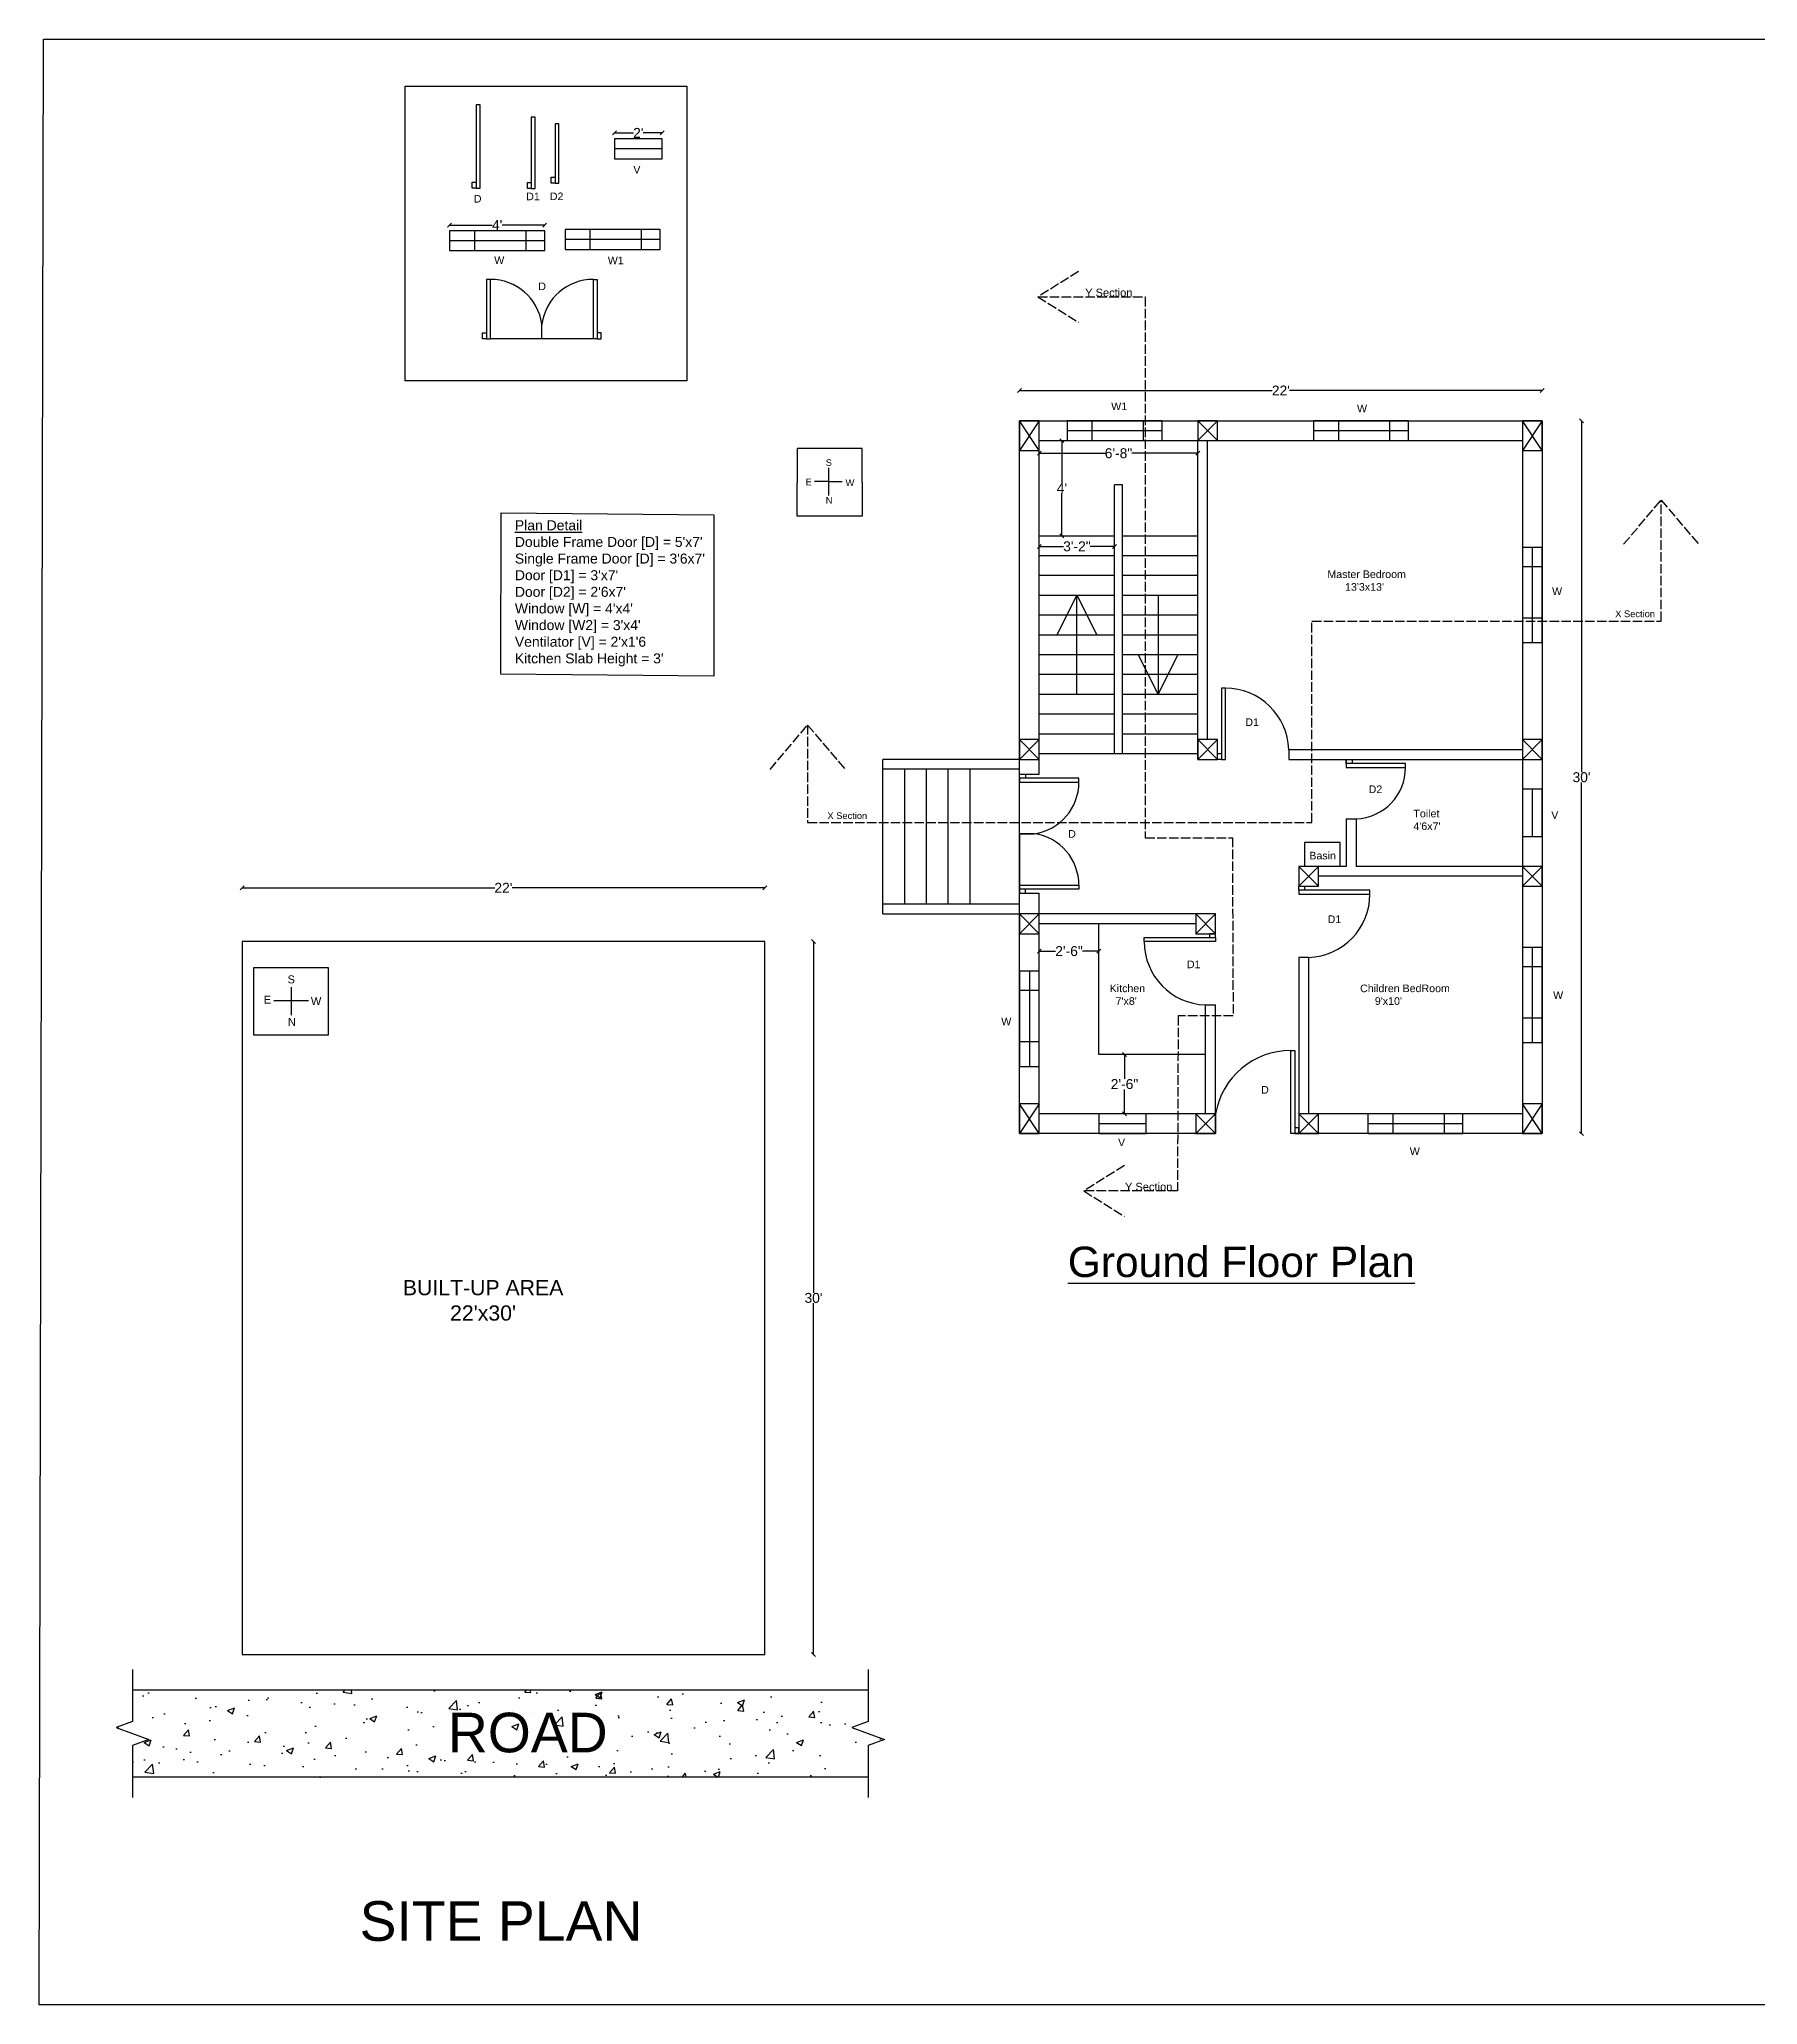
# Model space of a CAD drawing. Header units: inches. Extents: x -7575 to 10804, y -338 to 3076.
# Drawn here: x 2551 to 3419, y 841 to 1833 of the extents above; entities that cross this region are included whole.
import ezdxf

# ---------------------------------------------------------------- set-up
doc = ezdxf.new("R2010")
doc.units = ezdxf.units.IN
doc.header["$MEASUREMENT"] = 0
doc.linetypes.add('ACAD_ISO02W100', pattern=[15, 12, -3])
doc.layers.get('0').update_dxf_attribs({"true_color": 0xfafafa})
for name, color, linetype in [('D', 140, 'Continuous'), ('D1', 211, 'Continuous'), ('D2', 230, 'Continuous'), ('Naming', 91, 'Continuous'), ('W', 60, 'Continuous'), ('W1', 40, 'Continuous')]:
    doc.layers.add(name, color=color, linetype=linetype)
doc.layers.add('V', color=7, linetype='Continuous', true_color=0xe619d1)
doc.styles.get("Standard").update_dxf_attribs({"font": 'arial.ttf'})
doc.dimstyles.get("Standard").update_dxf_attribs({"dimtxt": 5, "dimasz": 2, "dimexe": 0.18, "dimexo": 0.0625, "dimgap": 0.09, "dimtad": 0, "dimtih": 1, "dimtoh": 1, "dimdsep": 46, "dimlunit": 3, "dimtxsty": 'Standard', "dimblk": 'OBLIQUE', "dimcen": 2, "dimse1": 1, "dimse2": 1, "dimclrd": 3, "dimadec": 0, "dimazin": 0, "dimtfac": 1, "dimtofl": 0, "dimtmove": 0, "dimatfit": 3, "dimfxl": 1, "dimtolj": 1, "dimtzin": 0, "dimarcsym": 0})

# ---------------------------------------------------------------- blocks, each defined once
blk = doc.blocks.new('_Oblique')
at = {"color": 0, "linetype": 'ByBlock', "lineweight": -2}
blk.add_line((-0.5, -0.5), (0.5, 0.5), dxfattribs=at)
blk = doc.blocks.new('*D2')
at = {"color": 3, "lineweight": -2, "transparency": 16777216}
for p, q in [((2758.04, 1739.38), (2779.55, 1739.38)), ((2806.04, 1739.38), (2784.53, 1739.38))]:
    blk.add_line(p, q, dxfattribs=at)
at = {"layer": 'Defpoints', "color": 0, "transparency": 16777216}
for p in [(2758.04, 1739.38), (2758.04, 1736.46), (2806.04, 1736.46)]:
    blk.add_point(p, dxfattribs=at)
at = {"color": 3, "lineweight": -2, "transparency": 16777216, "xscale": 2, "yscale": 2, "zscale": 2, "rotation": 180}
blk.add_blockref('_Oblique', (2758.04, 1739.38), dxfattribs=at)
at = {"color": 3, "lineweight": -2, "transparency": 16777216, "xscale": 2, "yscale": 2, "zscale": 2}
blk.add_blockref('_Oblique', (2806.04, 1739.38), dxfattribs=at)
at = {"color": 0, "transparency": 16777216, "insert": (2782.04, 1739.38), "char_height": 5, "attachment_point": 5}
blk.add_mtext("\\A1;4'", dxfattribs=at)
blk = doc.blocks.new('*D3')
at = {"color": 3, "lineweight": -2, "transparency": 16777216}
for p, q in [((2841.32, 1785.91), (2850.89, 1785.91)), ((2865.32, 1785.91), (2855.76, 1785.91))]:
    blk.add_line(p, q, dxfattribs=at)
at = {"layer": 'Defpoints', "color": 0, "transparency": 16777216}
for p in [(2841.32, 1785.91), (2841.32, 1782.86), (2865.32, 1782.86)]:
    blk.add_point(p, dxfattribs=at)
at = {"color": 3, "lineweight": -2, "transparency": 16777216, "xscale": 2, "yscale": 2, "zscale": 2, "rotation": 180}
blk.add_blockref('_Oblique', (2841.32, 1785.91), dxfattribs=at)
at = {"color": 3, "lineweight": -2, "transparency": 16777216, "xscale": 2, "yscale": 2, "zscale": 2}
blk.add_blockref('_Oblique', (2865.32, 1785.91), dxfattribs=at)
at = {"color": 0, "transparency": 16777216, "insert": (2853.32, 1785.91), "char_height": 5, "attachment_point": 5}
blk.add_mtext("\\A1;2'", dxfattribs=at)
blk = doc.blocks.new('*D4')
at = {"color": 3, "lineweight": -2, "transparency": 16777216}
for p, q in [((3067.31, 1630.48), (3067.31, 1609.07)), ((3067.31, 1582.48), (3067.31, 1603.89))]:
    blk.add_line(p, q, dxfattribs=at)
at = {"layer": 'Defpoints', "color": 0, "transparency": 16777216}
for p in [(3055.89, 1630.48), (3055.89, 1582.48), (3067.31, 1582.48)]:
    blk.add_point(p, dxfattribs=at)
at = {"color": 3, "lineweight": -2, "transparency": 16777216, "xscale": 2, "yscale": 2, "zscale": 2}
for p, rotation in [((3067.31, 1630.48), 90), ((3067.31, 1582.48), 270)]:
    blk.add_blockref('_Oblique', p, dxfattribs=dict(at, rotation=rotation))
at = {"color": 0, "transparency": 16777216, "insert": (3067.31, 1606.48), "char_height": 5, "attachment_point": 5}
blk.add_mtext("\\A1;4'", dxfattribs=at)
blk = doc.blocks.new('*D5')
at = {"color": 3, "lineweight": -2, "transparency": 16777216}
for p, q in [((3055.89, 1624.1), (3089.14, 1624.1)), ((3135.89, 1624.1), (3102.64, 1624.1))]:
    blk.add_line(p, q, dxfattribs=at)
at = {"layer": 'Defpoints', "color": 0, "transparency": 16777216}
for p in [(3055.89, 1630.48), (3135.89, 1630.48), (3135.89, 1624.1)]:
    blk.add_point(p, dxfattribs=at)
at = {"color": 3, "lineweight": -2, "transparency": 16777216, "xscale": 2, "yscale": 2, "zscale": 2, "rotation": 180}
blk.add_blockref('_Oblique', (3055.89, 1624.1), dxfattribs=at)
at = {"color": 3, "lineweight": -2, "transparency": 16777216, "xscale": 2, "yscale": 2, "zscale": 2}
blk.add_blockref('_Oblique', (3135.89, 1624.1), dxfattribs=at)
at = {"color": 0, "transparency": 16777216, "insert": (3095.89, 1624.1), "char_height": 5, "attachment_point": 5}
blk.add_mtext('\\A1;6\'-8"', dxfattribs=at)
blk = doc.blocks.new('*D6')
at = {"color": 3, "lineweight": -2, "transparency": 16777216}
for p, q in [((3055.89, 1577.08), (3068.16, 1577.08)), ((3093.89, 1577.08), (3081.63, 1577.08))]:
    blk.add_line(p, q, dxfattribs=at)
at = {"layer": 'Defpoints', "color": 0, "transparency": 16777216}
for p in [(3055.89, 1577.08), (3055.89, 1572.48), (3093.89, 1572.48)]:
    blk.add_point(p, dxfattribs=at)
at = {"color": 3, "lineweight": -2, "transparency": 16777216, "xscale": 2, "yscale": 2, "zscale": 2, "rotation": 180}
blk.add_blockref('_Oblique', (3055.89, 1577.08), dxfattribs=at)
at = {"color": 3, "lineweight": -2, "transparency": 16777216, "xscale": 2, "yscale": 2, "zscale": 2}
blk.add_blockref('_Oblique', (3093.89, 1577.08), dxfattribs=at)
at = {"color": 0, "transparency": 16777216, "insert": (3074.89, 1577.08), "char_height": 5, "attachment_point": 5}
blk.add_mtext('\\A1;3\'-2"', dxfattribs=at)
blk = doc.blocks.new('*D7')
at = {"color": 3, "lineweight": -2, "transparency": 16777216}
for p, q in [((3045.89, 1655.79), (3173.52, 1655.79)), ((3309.89, 1655.79), (3182.27, 1655.79))]:
    blk.add_line(p, q, dxfattribs=at)
at = {"layer": 'Defpoints', "color": 0, "transparency": 16777216}
for p in [(3309.89, 1655.79), (3045.89, 1621.81), (3309.89, 1621.81)]:
    blk.add_point(p, dxfattribs=at)
at = {"color": 3, "lineweight": -2, "transparency": 16777216, "xscale": 2, "yscale": 2, "zscale": 2, "rotation": 180}
blk.add_blockref('_Oblique', (3045.89, 1655.79), dxfattribs=at)
at = {"color": 3, "lineweight": -2, "transparency": 16777216, "xscale": 2, "yscale": 2, "zscale": 2}
blk.add_blockref('_Oblique', (3309.89, 1655.79), dxfattribs=at)
at = {"color": 0, "transparency": 16777216, "insert": (3177.89, 1655.79), "char_height": 5, "attachment_point": 5}
blk.add_mtext("\\A1;22'", dxfattribs=at)
blk = doc.blocks.new('*D8')
at = {"color": 3, "lineweight": -2, "transparency": 16777216}
for p, q in [((3329.79, 1640.48), (3329.79, 1463.13)), ((3329.79, 1280.48), (3329.79, 1457.84))]:
    blk.add_line(p, q, dxfattribs=at)
at = {"layer": 'Defpoints', "color": 0, "transparency": 16777216}
for p in [(3309.89, 1640.48), (3309.89, 1280.48), (3329.79, 1280.48)]:
    blk.add_point(p, dxfattribs=at)
at = {"color": 3, "lineweight": -2, "transparency": 16777216, "xscale": 2, "yscale": 2, "zscale": 2}
for p, rotation in [((3329.79, 1640.48), 90), ((3329.79, 1280.48), 270)]:
    blk.add_blockref('_Oblique', p, dxfattribs=dict(at, rotation=rotation))
at = {"color": 0, "transparency": 16777216, "insert": (3329.79, 1460.48), "char_height": 5, "attachment_point": 5}
blk.add_mtext("\\A1;30'", dxfattribs=at)
blk = doc.blocks.new('*D88')
at = {"color": 3, "lineweight": -2, "transparency": 16777216}
for p, q in [((3098.92, 1320.48), (3098.92, 1308.13)), ((3098.92, 1290.48), (3098.92, 1302.84))]:
    blk.add_line(p, q, dxfattribs=at)
at = {"layer": 'Defpoints', "color": 0, "transparency": 16777216}
for p in [(3085.89, 1320.48), (3085.89, 1290.48), (3098.92, 1290.48)]:
    blk.add_point(p, dxfattribs=at)
at = {"color": 3, "lineweight": -2, "transparency": 16777216, "xscale": 2, "yscale": 2, "zscale": 2}
for p, rotation in [((3098.92, 1320.48), 90), ((3098.92, 1290.48), 270)]:
    blk.add_blockref('_Oblique', p, dxfattribs=dict(at, rotation=rotation))
at = {"color": 0, "transparency": 16777216, "insert": (3098.92, 1305.48), "char_height": 5, "attachment_point": 5}
blk.add_mtext('\\A1;2\'-6"', dxfattribs=at)
blk = doc.blocks.new('*D89')
at = {"color": 3, "lineweight": -2, "transparency": 16777216}
for p, q in [((3055.89, 1372.65), (3064.12, 1372.65)), ((3085.89, 1372.65), (3077.67, 1372.65))]:
    blk.add_line(p, q, dxfattribs=at)
at = {"layer": 'Defpoints', "color": 0, "transparency": 16777216}
for p in [(3055.89, 1372.65), (3055.89, 1371.04), (3085.89, 1371.04)]:
    blk.add_point(p, dxfattribs=at)
at = {"color": 3, "lineweight": -2, "transparency": 16777216, "xscale": 2, "yscale": 2, "zscale": 2, "rotation": 180}
blk.add_blockref('_Oblique', (3055.89, 1372.65), dxfattribs=at)
at = {"color": 3, "lineweight": -2, "transparency": 16777216, "xscale": 2, "yscale": 2, "zscale": 2}
blk.add_blockref('_Oblique', (3085.89, 1372.65), dxfattribs=at)
at = {"color": 0, "transparency": 16777216, "insert": (3070.89, 1372.65), "char_height": 5, "attachment_point": 5}
blk.add_mtext('\\A1;2\'-6"', dxfattribs=at)
blk = doc.blocks.new('*D174')
at = {"color": 3, "lineweight": -2, "transparency": 16777216}
for p, q in [((2653.19, 1404.65), (2780.82, 1404.65)), ((2917.19, 1404.65), (2789.57, 1404.65))]:
    blk.add_line(p, q, dxfattribs=at)
at = {"layer": 'Defpoints', "color": 0, "transparency": 16777216}
for p in [(2917.19, 1404.65), (2653.19, 1377.5), (2917.19, 1377.5)]:
    blk.add_point(p, dxfattribs=at)
at = {"color": 3, "lineweight": -2, "transparency": 16777216, "xscale": 2, "yscale": 2, "zscale": 2, "rotation": 180}
blk.add_blockref('_Oblique', (2653.19, 1404.65), dxfattribs=at)
at = {"color": 3, "lineweight": -2, "transparency": 16777216, "xscale": 2, "yscale": 2, "zscale": 2}
blk.add_blockref('_Oblique', (2917.19, 1404.65), dxfattribs=at)
at = {"color": 0, "transparency": 16777216, "insert": (2785.19, 1404.65), "char_height": 5, "attachment_point": 5}
blk.add_mtext("\\A1;22'", dxfattribs=at)
blk = doc.blocks.new('*D175')
at = {"color": 3, "lineweight": -2, "transparency": 16777216}
for p, q in [((2941.83, 1377.5), (2941.83, 1200.14)), ((2941.83, 1017.5), (2941.83, 1194.85))]:
    blk.add_line(p, q, dxfattribs=at)
at = {"layer": 'Defpoints', "color": 0, "transparency": 16777216}
for p in [(2917.19, 1377.5), (2917.19, 1017.5), (2941.83, 1017.5)]:
    blk.add_point(p, dxfattribs=at)
at = {"color": 3, "lineweight": -2, "transparency": 16777216, "xscale": 2, "yscale": 2, "zscale": 2}
for p, rotation in [((2941.83, 1377.5), 90), ((2941.83, 1017.5), 270)]:
    blk.add_blockref('_Oblique', p, dxfattribs=dict(at, rotation=rotation))
at = {"color": 0, "transparency": 16777216, "insert": (2941.83, 1197.5), "char_height": 5, "attachment_point": 5}
blk.add_mtext("\\A1;30'", dxfattribs=at)

msp = doc.modelspace()

# ---------------------------------------------------------------- hatches: boundary and pattern name
h = msp.add_hatch()
h.set_pattern_fill('AR-CONC', color=256, scale=5)
h.set_pattern_definition([(50, (2437.393, 1029.833), (35.863, -3.1376), [3.75, -41.25]), (355, (2437.393, 1029.833), (-6.9376, 37.6096), [3, -33]), (100.4514, (2440.382, 1029.57), (28.9254, 34.472), [3.187, -35.057]), (46.184, (2437.393, 1039.833), (53.362, -8.276), [5.625, -61.875]), (96.636, (2441.84, 1039.143), (46.733, 48.706), [4.7805, -52.5857]), (351.184, (2437.393, 1039.833), (46.733, 48.706), [4.5, -49.5]), (21, (2442.393, 1037.333), (29.8454, -20.131), [3.75, -41.25]), (326, (2442.393, 1037.333), (12.1658, 36.2575), [3, -33]), (71.4514, (2444.88, 1035.655), (42.0111, 16.1266), [3.187, -35.057]), (37.5, (2437.393, 1029.833), (0.608, 16.6447), [0, -32.6, 0, -33.5, 0, -33.125]), (7.5, (2437.393, 1029.833), (13.1535, 19.7206), [0, -19.1, 0, -31.85, 0, -12.625]), (327.5, (2426.243, 1029.833), (26.69112, -1.12774), [0, -12.5, 0, -39, 0, -51.75]), (317.5, (2421.243, 1029.833), (29.1593, 5.00525), [0, -16.25, 0, -25.9, 0, -36.75])])
h.paths.add_polyline_path([(2969.402, 955.439), (2969.402, 971.529), (2977.644, 974.529), (2961.159, 980.529), (2969.402, 983.529), (2969.402, 999.62), (2597.874, 999.62), (2597.874, 983.529), (2589.632, 980.529), (2606.117, 974.529), (2597.874, 971.529), (2597.874, 955.439)])

# ---------------------------------------------------------------- linework, layer by layer
for p, q in [((3055.894, 1630.483), (3135.894, 1630.483)), ((3055.894, 1482.483), (3055.894, 1630.483)), ((3135.894, 1469.483), (3135.894, 1630.483)), ((3140.894, 1630.483), (3299.894, 1630.483)), ((3140.894, 1479.483), (3140.894, 1630.483)), ((3299.894, 1630.483), (3299.894, 1474.483)), ((2949.341, 1609.809), (2942.341, 1609.809)), ((2949.341, 1616.809), (2949.341, 1602.809)), ((2949.341, 1609.809), (2956.341, 1609.809)), ((3093.894, 1472.483), (3093.894, 1608.248)), ((3097.894, 1608.248), (3093.894, 1608.248)), ((3097.894, 1472.483), (3097.894, 1608.248)), ((3055.894, 1582.483), (3093.894, 1582.483)), ((3097.894, 1582.483), (3135.894, 1582.483)), ((3055.894, 1572.483), (3093.894, 1572.483)), ((3097.894, 1572.483), (3135.894, 1572.483)), ((3055.894, 1562.483), (3093.894, 1562.483)), ((3097.894, 1562.483), (3135.894, 1562.483)), ((3055.894, 1552.483), (3093.894, 1552.483)), ((3074.894, 1552.483), (3064.772, 1532.483)), ((3074.894, 1502.483), (3074.894, 1552.483)), ((3074.894, 1552.483), (3085.015, 1532.483)), ((3097.894, 1552.483), (3135.894, 1552.483)), ((3115.894, 1552.483), (3115.894, 1502.483)), ((3055.894, 1542.483), (3093.894, 1542.483)), ((3097.894, 1542.483), (3135.894, 1542.483)), ((3055.894, 1532.483), (3093.894, 1532.483)), ((3097.894, 1532.483), (3135.894, 1532.483)), ((3055.894, 1522.483), (3093.894, 1522.483)), ((3097.894, 1522.483), (3135.894, 1522.483)), ((3115.894, 1502.483), (3105.772, 1522.483)), ((3115.894, 1502.483), (3126.015, 1522.483)), ((3055.894, 1512.483), (3093.894, 1512.483)), ((3097.894, 1512.483), (3135.894, 1512.483)), ((3055.894, 1502.483), (3093.894, 1502.483)), ((3097.894, 1502.483), (3135.894, 1502.483)), ((3055.894, 1492.483), (3093.894, 1492.483)), ((3097.894, 1492.483), (3135.894, 1492.483)), ((3055.894, 1482.483), (3093.894, 1482.483)), ((3055.894, 1472.483), (3055.894, 1482.483)), ((3097.894, 1482.483), (3135.894, 1482.483)), ((3045.894, 1469.483), (2976.894, 1469.483)), ((2976.894, 1391.483), (2976.894, 1469.483)), ((3055.894, 1472.483), (3135.894, 1472.483)), ((3055.894, 1461.983), (3055.894, 1472.483)), ((3181.894, 1474.483), (3299.894, 1474.483)), ((3181.894, 1474.483), (3181.894, 1469.483)), ((3181.894, 1469.483), (3210.894, 1469.483)), ((3210.894, 1469.483), (3210.894, 1465.483)), ((3213.894, 1469.483), (3299.894, 1469.483)), ((3299.894, 1469.483), (3299.894, 1415.483)), ((3045.894, 1464.483), (2976.894, 1464.483)), ((2987.894, 1396.483), (2987.894, 1464.483)), ((2998.894, 1396.483), (2998.894, 1464.483)), ((3009.894, 1396.483), (3009.894, 1464.483)), ((3020.894, 1396.483), (3020.894, 1464.483)), ((3045.894, 1431.983), (3045.894, 1461.983)), ((3045.894, 1461.983), (3055.894, 1461.983)), ((3210.894, 1439.483), (3215.894, 1439.483)), ((3210.894, 1439.483), (3210.894, 1415.483)), ((3215.894, 1439.483), (3215.894, 1415.483)), ((3053.36, 1431.983), (3045.894, 1431.983)), ((3045.894, 1431.983), (3045.894, 1401.983)), ((3186.894, 1415.483), (3186.894, 1410.483)), ((3210.894, 1415.483), (3186.894, 1415.483)), ((3299.894, 1410.483), (3196.894, 1410.483)), ((3299.894, 1415.483), (3215.894, 1415.483)), ((3299.894, 1410.483), (3299.894, 1290.483)), ((3045.894, 1401.983), (3055.894, 1401.983)), ((3055.894, 1391.483), (3055.894, 1401.983)), ((2976.894, 1396.483), (3045.894, 1396.483)), ((2976.894, 1391.483), (3045.894, 1391.483)), ((3144.894, 1391.483), (3055.894, 1391.483)), ((3055.894, 1290.483), (3055.894, 1386.483)), ((3134.894, 1386.483), (3055.894, 1386.483)), ((3085.894, 1320.483), (3085.894, 1386.483)), ((3186.894, 1369.483), (3186.894, 1290.483)), ((3191.894, 1369.483), (3186.894, 1369.483)), ((3191.894, 1369.483), (3191.894, 1290.483)), ((2677.943, 1354.445), (2677.943, 1340.269)), ((2669.172, 1347.694), (2686.714, 1347.694)), ((3139.894, 1290.483), (3139.894, 1345.483)), ((3139.894, 1345.483), (3144.894, 1345.483)), ((3144.894, 1290.483), (3144.894, 1345.483)), ((3139.894, 1320.483), (3085.894, 1320.483)), ((3139.894, 1290.483), (3055.894, 1290.483)), ((3144.894, 1290.483), (3144.894, 1280.483)), ((3299.894, 1290.483), (3191.894, 1290.483)), ((2597.874, 999.62), (2969.402, 999.62)), ((2969.402, 955.439), (2597.874, 955.439))]:
    msp.add_line(p, q)
for points in [[(2552.838, 1833.174), (4173.748, 1833.174), (4171.684, 840.572), (2550.774, 840.572)], [(2784.048, 1594.062), (2891.556, 1593.073), (2891.456, 1511.591), (2783.949, 1512.58)], [(2653.195, 1017.496), (2917.195, 1017.496), (2917.195, 1377.496), (2653.195, 1377.496)], [(2659.172, 1364.445), (2696.714, 1364.445), (2696.714, 1330.269), (2659.172, 1330.269)]]:
    msp.add_lwpolyline(points, close=True)
at = {"color": 35, "linetype": 'ACAD_ISO02W100', "ltscale": 0.4, "true_color": 0xc47331}
for points in [[(3075.756, 1715.956), (3055.174, 1703.103), (3075.756, 1690.251)], [(3055.174, 1703.103), (3109.406, 1703.103), (3109.406, 1429.953), (3153.406, 1429.953), (3153.769, 1340.043), (3126.018, 1339.988), (3125.656, 1251.528), (3078.313, 1251.528)], [(2938.832, 1486.829), (2938.832, 1437.636), (3193.597, 1437.636), (3193.597, 1539.365), (3369.973, 1539.365), (3369.973, 1600.498)], [(3350.996, 1578.126), (3369.973, 1600.498), (3388.95, 1578.126)], [(2919.855, 1464.456), (2938.832, 1486.829), (2957.809, 1464.456)], [(3098.895, 1264.38), (3078.313, 1251.528), (3098.895, 1238.675)]]:
    msp.add_lwpolyline(points, dxfattribs=at)
for points in [[(3144.894, 1280.483), (3045.894, 1280.483), (3045.894, 1640.483), (3309.894, 1640.483), (3309.894, 1280.483), (3182.894, 1280.483)], [(2966.37, 1609.362), (2966.37, 1626.45), (2933.647, 1626.45), (2933.647, 1609.362)], [(2966.37, 1609.362), (2966.37, 1592.275), (2933.647, 1592.275), (2933.647, 1609.362)], [(3207.894, 1415.483), (3207.894, 1427.483), (3198.894, 1427.483), (3189.894, 1427.483), (3189.894, 1415.483)]]:
    msp.add_lwpolyline(points)
at = {"linetype": 'Continuous'}
for points in [[(2597.874, 1009.8), (2597.874, 983.529), (2589.632, 980.529), (2606.117, 974.529), (2597.874, 971.529), (2597.874, 945.259)], [(2969.402, 1009.8), (2969.402, 983.529), (2961.159, 980.529), (2977.644, 974.529), (2969.402, 971.529), (2969.402, 945.259)]]:
    msp.add_lwpolyline(points, dxfattribs=at)
at = {"layer": 'D'}
for p, q in [((2804.627, 1681.918), (2804.627, 1689.384)), ((2830.627, 1681.918), (2778.627, 1681.918)), ((3045.894, 1405.983), (3045.894, 1457.983)), ((3045.894, 1431.983), (3053.36, 1431.983))]:
    msp.add_line(p, q, dxfattribs=at)
for points in [[(2771.428, 1758.008), (2773.428, 1758.008), (2773.428, 1800.008), (2771.428, 1800.008)], [(2778.627, 1711.918), (2776.627, 1711.918), (2776.627, 1681.918), (2778.627, 1681.918)], [(2830.627, 1711.918), (2832.627, 1711.918), (2832.627, 1681.918), (2830.627, 1681.918)], [(3075.894, 1457.983), (3075.894, 1459.983), (3045.894, 1459.983), (3045.894, 1457.983)], [(3075.894, 1405.983), (3075.894, 1403.983), (3045.894, 1403.983), (3045.894, 1405.983)], [(3184.894, 1280.483), (3182.894, 1280.483), (3182.894, 1322.483), (3184.894, 1322.483)]]:
    msp.add_lwpolyline(points, close=True, dxfattribs=at)
for points in [[(2771.428, 1758.008), (2769.428, 1758.008), (2769.428, 1761.008), (2771.428, 1761.008)], [(2776.627, 1681.918), (2774.627, 1681.918), (2774.627, 1684.918), (2776.627, 1684.918)], [(2832.627, 1681.918), (2834.627, 1681.918), (2834.627, 1684.918), (2832.627, 1684.918)], [(3045.894, 1459.983), (3045.894, 1461.983), (3048.894, 1461.983), (3048.894, 1459.983)], [(3045.894, 1403.983), (3045.894, 1401.983), (3048.894, 1401.983), (3048.894, 1403.983)], [(3184.894, 1280.483), (3186.894, 1280.483), (3186.894, 1283.483), (3184.894, 1283.483)]]:
    msp.add_lwpolyline(points, dxfattribs=at)
for centre, radius, start, end in [((2778.627, 1685.651), 26.267, 8.171234, 90), ((2830.627, 1685.651), 26.267, 90, 171.828766), ((3049.627, 1457.983), 26.267, 278.171234, 0), ((3049.627, 1405.983), 26.267, 0, 81.828766), ((3182.894, 1283.921), 38.563, 90, 170.201815)]:
    msp.add_arc(centre, radius, start, end, dxfattribs=at)
at = {"layer": 'D1'}
for points in [[(2799.282, 1757.808), (2801.282, 1757.808), (2801.282, 1793.808), (2799.282, 1793.808)], [(3147.894, 1469.483), (3149.894, 1469.483), (3149.894, 1505.483), (3147.894, 1505.483)], [(3186.894, 1403.483), (3186.894, 1401.483), (3222.894, 1401.483), (3222.894, 1403.483)], [(3144.894, 1379.483), (3144.894, 1377.483), (3108.894, 1377.483), (3108.894, 1379.483)]]:
    msp.add_lwpolyline(points, close=True, dxfattribs=at)
for points in [[(2799.282, 1757.808), (2797.282, 1757.808), (2797.282, 1760.808), (2799.282, 1760.808)], [(3147.894, 1469.483), (3145.894, 1469.483), (3145.894, 1472.483), (3147.894, 1472.483)], [(3186.894, 1403.483), (3186.894, 1405.483), (3189.894, 1405.483), (3189.894, 1403.483)], [(3144.894, 1379.483), (3144.894, 1381.483), (3141.894, 1381.483), (3141.894, 1379.483)]]:
    msp.add_lwpolyline(points, dxfattribs=at)
for centre, start, end in [((3149.894, 1473.467), 1.818761, 90), ((3190.877, 1401.483), 271.818761, 0), ((3140.91, 1377.483), 180, 268.181239)]:
    msp.add_arc(centre, 32.016, start, end, dxfattribs=at)
at = {"layer": 'D2'}
for points in [[(2813.258, 1790.542), (2811.258, 1790.542), (2811.258, 1760.542), (2813.258, 1760.542)], [(3240.894, 1465.483), (3240.894, 1467.483), (3210.894, 1467.483), (3210.894, 1465.483)]]:
    msp.add_lwpolyline(points, close=True, dxfattribs=at)
for points in [[(2811.258, 1760.542), (2809.258, 1760.542), (2809.258, 1763.542), (2811.258, 1763.542)], [(3210.894, 1467.483), (3210.894, 1469.483), (3213.894, 1469.483), (3213.894, 1467.483)]]:
    msp.add_lwpolyline(points, dxfattribs=at)
msp.add_arc((3214.874, 1465.483), 26.02, 272.246605, 0, dxfattribs=at)
at = {"layer": 'V'}
for p, q in [((2865.323, 1777.857), (2841.323, 1777.857)), ((3304.894, 1454.483), (3304.894, 1430.483)), ((3109.894, 1285.483), (3085.894, 1285.483))]:
    msp.add_line(p, q, dxfattribs=at)
for points in [[(2841.323, 1772.857), (2865.323, 1772.857), (2865.323, 1782.857), (2841.323, 1782.857)], [(3309.894, 1430.483), (3309.894, 1454.483), (3299.894, 1454.483), (3299.894, 1430.483)], [(3085.894, 1280.483), (3109.894, 1280.483), (3109.894, 1290.483), (3085.894, 1290.483)]]:
    msp.add_lwpolyline(points, close=True, dxfattribs=at)
at = {"layer": 'W'}
for p, q in [((2806.038, 1731.458), (2758.038, 1731.458)), ((2770.602, 1736.458), (2770.602, 1726.458)), ((2796.456, 1736.458), (2796.456, 1726.458)), ((3206.957, 1640.483), (3206.957, 1630.483)), ((3232.811, 1640.483), (3232.811, 1630.483)), ((3242.394, 1635.483), (3194.394, 1635.483)), ((3304.894, 1576.483), (3304.894, 1528.483)), ((3299.894, 1566.901), (3309.894, 1566.901)), ((3299.894, 1541.047), (3309.894, 1541.047)), ((3304.894, 1374.483), (3304.894, 1326.483)), ((3050.894, 1362.483), (3050.894, 1314.483)), ((3299.894, 1364.901), (3309.894, 1364.901)), ((3045.894, 1352.901), (3055.894, 1352.901)), ((3299.894, 1339.047), (3309.894, 1339.047)), ((3045.894, 1327.047), (3055.894, 1327.047)), ((3234.457, 1290.483), (3234.457, 1280.483)), ((3260.311, 1290.483), (3260.311, 1280.483)), ((3269.894, 1285.483), (3221.894, 1285.483))]:
    msp.add_line(p, q, dxfattribs=at)
for points in [[(2758.038, 1726.458), (2806.038, 1726.458), (2806.038, 1736.458), (2758.038, 1736.458)], [(3194.394, 1630.483), (3242.394, 1630.483), (3242.394, 1640.483), (3194.394, 1640.483)], [(3309.894, 1528.483), (3309.894, 1576.483), (3299.894, 1576.483), (3299.894, 1528.483)], [(3309.894, 1326.483), (3309.894, 1374.483), (3299.894, 1374.483), (3299.894, 1326.483)], [(3055.894, 1314.483), (3055.894, 1362.483), (3045.894, 1362.483), (3045.894, 1314.483)], [(3221.894, 1280.483), (3269.894, 1280.483), (3269.894, 1290.483), (3221.894, 1290.483)]]:
    msp.add_lwpolyline(points, close=True, dxfattribs=at)
at = {"layer": 'W1'}
for p, q in [((2864.308, 1732.05), (2816.308, 1732.05)), ((2828.871, 1737.05), (2828.871, 1727.05)), ((2854.725, 1737.05), (2854.725, 1727.05)), ((3082.457, 1640.483), (3082.457, 1630.483)), ((3108.311, 1640.483), (3108.311, 1630.483)), ((3117.894, 1635.483), (3069.894, 1635.483))]:
    msp.add_line(p, q, dxfattribs=at)
at = {"layer": 'W1', "color": 132, "true_color": 0x20d9be}
for p, q in [((3055.894, 1640.483), (3045.894, 1625.483)), ((3055.894, 1625.483), (3045.894, 1640.483)), ((3309.894, 1640.483), (3299.894, 1625.483)), ((3309.894, 1625.483), (3299.894, 1640.483)), ((3055.894, 1295.483), (3045.894, 1280.483)), ((3055.894, 1280.483), (3045.894, 1295.483)), ((3309.894, 1295.483), (3299.894, 1280.483)), ((3309.894, 1280.483), (3299.894, 1295.483))]:
    msp.add_line(p, q, dxfattribs=at)
at = {"layer": 'W1', "color": 1}
for p, q in [((3135.894, 1630.483), (3145.894, 1640.483)), ((3145.894, 1630.483), (3135.894, 1640.483)), ((3045.894, 1469.483), (3055.894, 1479.483)), ((3055.894, 1469.483), (3045.894, 1479.483)), ((3135.894, 1469.483), (3145.894, 1479.483)), ((3145.894, 1469.483), (3135.894, 1479.483)), ((3299.894, 1469.483), (3309.894, 1479.483)), ((3309.894, 1469.483), (3299.894, 1479.483)), ((3186.894, 1405.483), (3196.894, 1415.483)), ((3196.894, 1405.483), (3186.894, 1415.483)), ((3299.894, 1405.483), (3309.894, 1415.483)), ((3309.894, 1405.483), (3299.894, 1415.483)), ((3045.894, 1381.483), (3055.894, 1391.483)), ((3055.894, 1381.483), (3045.894, 1391.483)), ((3134.894, 1381.483), (3144.894, 1391.483)), ((3144.894, 1381.483), (3134.894, 1391.483)), ((3134.894, 1280.483), (3144.894, 1290.483)), ((3144.894, 1280.483), (3134.894, 1290.483)), ((3186.894, 1280.483), (3196.894, 1290.483)), ((3196.894, 1280.483), (3186.894, 1290.483))]:
    msp.add_line(p, q, dxfattribs=at)
at = {"layer": 'W1', "color": 7, "true_color": 0xffffff}
msp.add_lwpolyline([(2735.584, 1809.464), (2877.778, 1809.464), (2877.778, 1660.621), (2735.584, 1660.621)], close=True, dxfattribs=at)
at = {"layer": 'W1'}
for points in [[(2816.308, 1727.05), (2864.308, 1727.05), (2864.308, 1737.05), (2816.308, 1737.05)], [(3069.894, 1630.483), (3117.894, 1630.483), (3117.894, 1640.483), (3069.894, 1640.483)]]:
    msp.add_lwpolyline(points, close=True, dxfattribs=at)
at = {"layer": 'W1', "color": 132, "true_color": 0x20d9be}
for points in [[(3045.894, 1625.483), (3055.894, 1625.483), (3055.894, 1640.483), (3045.894, 1640.483)], [(3299.894, 1625.483), (3309.894, 1625.483), (3309.894, 1640.483), (3299.894, 1640.483)], [(3045.894, 1280.483), (3055.894, 1280.483), (3055.894, 1295.483), (3045.894, 1295.483)], [(3299.894, 1280.483), (3309.894, 1280.483), (3309.894, 1295.483), (3299.894, 1295.483)]]:
    msp.add_lwpolyline(points, close=True, dxfattribs=at)
at = {"layer": 'W1', "color": 1}
for points in [[(3135.894, 1630.483), (3145.894, 1630.483), (3145.894, 1640.483), (3135.894, 1640.483)], [(3045.894, 1469.483), (3055.894, 1469.483), (3055.894, 1479.483), (3045.894, 1479.483)], [(3135.894, 1469.483), (3145.894, 1469.483), (3145.894, 1479.483), (3135.894, 1479.483)], [(3299.894, 1469.483), (3309.894, 1469.483), (3309.894, 1479.483), (3299.894, 1479.483)], [(3186.894, 1405.483), (3196.894, 1405.483), (3196.894, 1415.483), (3186.894, 1415.483)], [(3299.894, 1405.483), (3309.894, 1405.483), (3309.894, 1415.483), (3299.894, 1415.483)], [(3045.894, 1381.483), (3055.894, 1381.483), (3055.894, 1391.483), (3045.894, 1391.483)], [(3134.894, 1381.483), (3144.894, 1381.483), (3144.894, 1391.483), (3134.894, 1391.483)], [(3134.894, 1280.483), (3144.894, 1280.483), (3144.894, 1290.483), (3134.894, 1290.483)], [(3186.894, 1280.483), (3196.894, 1280.483), (3196.894, 1290.483), (3186.894, 1290.483)]]:
    msp.add_lwpolyline(points, close=True, dxfattribs=at)

# ---------------------------------------------------------------- texts
at = {"color": 35, "linetype": 'ACAD_ISO02W100', "ltscale": 0.4, "true_color": 0xc47331, "attachment_point": 1}
for s, width, gutter_width, insert, char_height in [('Y Section', 2172.77724, 20, (3079.039, 1707.24), 4), ('X Section', 2448.82448, 42, (3346.779, 1544.69), 3.36), ('X Section', 2448.82448, 42, (2948.865, 1442.744), 3.36), ('Y Section', 2172.77724, 20, (3099.159, 1255.664), 4)]:
    msp.add_mtext_dynamic_manual_height_columns(s, width=width, gutter_width=gutter_width, heights=[0], dxfattribs=dict(at, insert=insert, char_height=char_height))
at = {"attachment_point": 1}
for s, width, gutter_width, insert, char_height in [('S', 2448.82448, 42, (2947.982, 1621.093), 3.36), ('E', 979.52979, 16.8, (2937.807, 1611.319), 3.36), ('W', 2448.82448, 42, (2958.005, 1610.864), 3.36), ('N', 2448.82448, 42, (2947.991, 1602.019), 3.36), ("{\\LPlan Detail}\\PDouble Frame Door [D] = 5'x7'\\PSingle Frame Door [D] = 3'6x7'\\PDoor [D1] = 3'x7'\\PDoor [D2] = 2'6x7'\\PWindow [W] = 4'x4'\\PWindow [W2] = 3'x4'\\PVentilator [V] = 2'x1'6\\PKitchen Slab Height = 3'", 3673.23672, 63, (2790.994, 1590.253), 5.04), ('S', 853.81211, 20, (2676.161, 1360.404), 4), ('E', 853.81211, 20, (2664.156, 1350.147), 4), ('W', 853.81211, 20, (2687.948, 1349.435), 4), ('N', 853.81211, 20, (2676.335, 1338.914), 4), ('{\\LGround Floor Plan}', 18892.24403, 76.8, (3070.289, 1223.432), 15.36), ('ROAD', 4269.06053, 100, (2757.15, 988.029), 20), ('SITE PLAN', 4269.06053, 100, (2712.563, 892.826), 20)]:
    msp.add_mtext_dynamic_manual_height_columns(s, width=width, gutter_width=gutter_width, heights=[0], dxfattribs=dict(at, insert=insert, char_height=char_height))
at = {"layer": 'D', "char_height": 3.84, "attachment_point": 1}
for insert in [(2770.258, 1754.562), (2802.818, 1710.32), (3070.456, 1433.793), (3167.914, 1304.533)]:
    msp.add_mtext_dynamic_manual_height_columns('D', width=1561.93813, gutter_width=30, heights=[0], dxfattribs=dict(at, insert=insert))
at = {"layer": 'D1', "char_height": 3.84, "attachment_point": 1}
for insert in [(2796.711, 1755.746), (3159.969, 1490.217), (3201.534, 1390.709), (3130.418, 1367.892)]:
    msp.add_mtext_dynamic_manual_height_columns('D1', width=1249.55051, gutter_width=24, heights=[0], dxfattribs=dict(at, insert=insert))
at = {"layer": 'D2', "char_height": 3.84, "attachment_point": 1}
for insert in [(2808.63, 1755.785), (3222.241, 1456.343)]:
    msp.add_mtext_dynamic_manual_height_columns('D2', width=1249.55051, gutter_width=24, heights=[0], dxfattribs=dict(at, insert=insert))
at = {"layer": 'Naming', "attachment_point": 1}
for s, width, gutter_width, insert, char_height in [("Master Bedroom\\P      13'3x13'", 1374.39759, 20, (3201.402, 1564.933), 3.84), ("Toilet\\P4'6x7'", 1374.39759, 20, (3244.848, 1444.077), 3.84), ('Basin', 1374.39759, 20, (3192.282, 1422.835), 3.84), ("Kitchen\\P  7'x8'", 1561.93813, 30, (3091.438, 1355.783), 3.84), ("Children BedRoom\\P     9'x10'", 1561.93813, 30, (3217.929, 1355.783), 3.84), ("BUILT-UP AREA\\P        22'x30'", 2499.10102, 48, (2734.411, 1206.553), 7.68)]:
    msp.add_mtext_dynamic_manual_height_columns(s, width=width, gutter_width=gutter_width, heights=[0], dxfattribs=dict(at, insert=insert, char_height=char_height))
at = {"layer": 'V', "char_height": 3.84, "attachment_point": 1}
for insert in [(2850.829, 1769.222), (3314.461, 1443.311), (3095.66, 1278.02)]:
    msp.add_mtext_dynamic_manual_height_columns('V', width=1561.93813, gutter_width=30, heights=[0], dxfattribs=dict(at, insert=insert))
at = {"layer": 'W', "char_height": 3.84, "attachment_point": 1}
for insert in [(2780.576, 1723.508), (3216.371, 1648.621), (3314.888, 1556.323), (3315.423, 1352.364), (3036.682, 1339.014), (3243.009, 1273.498)]:
    msp.add_mtext_dynamic_manual_height_columns('W', width=1561.93813, gutter_width=30, heights=[0], dxfattribs=dict(at, insert=insert))
at = {"layer": 'W1', "char_height": 3.84, "attachment_point": 1}
for insert in [(2837.919, 1723.427), (3092.208, 1649.74)]:
    msp.add_mtext_dynamic_manual_height_columns('W1', width=1561.93813, gutter_width=30, heights=[0], dxfattribs=dict(at, insert=insert))

# ---------------------------------------------------------------- dimensions: what is measured, and where the dimension line sits
for base, p1, p2, picture, middle in [((2841.323, 1785.906), (2865.323, 1782.857), (2841.323, 1782.857), '*D3', (2853.323, 1785.906)), ((2758.038, 1739.382), (2806.038, 1736.458), (2758.038, 1736.458), '*D2', (2782.038, 1739.382)), ((3309.894, 1655.791), (3045.894, 1621.81), (3309.894, 1621.81), '*D7', (3177.894, 1655.791)), ((3135.894, 1624.1), (3055.894, 1630.483), (3135.894, 1630.483), '*D5', (3095.894, 1624.1)), ((3055.894, 1577.085), (3093.894, 1572.483), (3055.894, 1572.483), '*D6', (3074.894, 1577.085)), ((2917.195, 1404.648), (2653.195, 1377.496), (2917.195, 1377.496), '*D174', (2785.195, 1404.648)), ((3055.894, 1372.647), (3085.894, 1371.044), (3055.894, 1371.044), '*D89', (3070.894, 1372.647))]:
    dim = msp.add_linear_dim(base=base, p1=p1, p2=p2, dimstyle='Standard')
    dim.commit()
    dim.dimension.update_dxf_attribs({"geometry": picture, "text_midpoint": middle})
for base, p1, p2, picture, middle in [((3329.79, 1280.483), (3309.894, 1640.483), (3309.894, 1280.483), '*D8', (3329.79, 1460.483)), ((3067.313, 1582.483), (3055.894, 1630.483), (3055.894, 1582.483), '*D4', (3067.313, 1606.483)), ((2941.834, 1017.496), (2917.195, 1377.496), (2917.195, 1017.496), '*D175', (2941.834, 1197.496)), ((3098.919, 1290.483), (3085.894, 1320.483), (3085.894, 1290.483), '*D88', (3098.919, 1305.483))]:
    dim = msp.add_linear_dim(base=base, p1=p1, p2=p2, angle=90, dimstyle='Standard')
    dim.commit()
    dim.dimension.update_dxf_attribs({"geometry": picture, "text_midpoint": middle})

doc.saveas('drawing.dxf')
